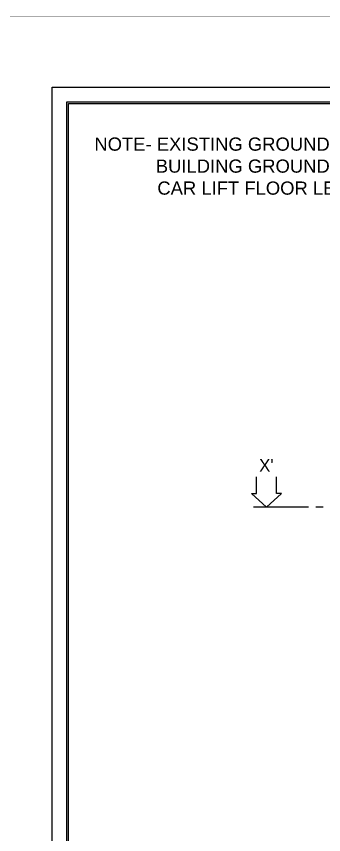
# Model space of a CAD drawing. Header units: millimetres. Extents: x -5 to 1510635, y -6 to 71285.
# Drawn here: x 832823 to 843252, y 19757 to 47525 of the extents above; entities that cross this region are included whole.
import ezdxf
from ezdxf.enums import TextEntityAlignment as Align

# ---------------------------------------------------------------- set-up
doc = ezdxf.new("R2010")
doc.units = ezdxf.units.MM
doc.header["$LTSCALE"] = 1000
doc.linetypes.add('CENTER', pattern=[2, 1.25, -0.25, 0.25, -0.25])
for name, color, linetype in [('1', 1, 'CENTER'), ('3', 3, 'Continuous'), ('MP-2', 42, 'Continuous'), ('MP-7', 7, 'Continuous'), ('MP-8', 8, 'Continuous')]:
    doc.layers.add(name, color=color, linetype=linetype)
doc.styles.add('GHD', font='OUTLINE', dxfattribs={"bigfont": 'GHD'})
doc.styles.add('H', font='arial.ttf')

msp = doc.modelspace()

# ---------------------------------------------------------------- linework, layer by layer
at = {"layer": '1'}
msp.add_line((856734.0391553725, 30872.93861450825, -6.421029768498295e-08), (841753.1102884115, 30872.93861450825, -6.421029768498295e-08), dxfattribs=at)
at = {"layer": '3'}
msp.add_line((841753.1102884115, 30872.93861450825, -6.421029768498295e-08), (840870.1105018911, 30872.93861450825, -6.421029768498295e-08), dxfattribs=at)
at = {"layer": 'MP-2'}
for p, q in [((840971.3170097879, 31335.25501198799, -6.421029768498295e-08), (840971.3170097879, 31898.41402994667, -6.421029768498295e-08)), ((841651.9007881331, 31335.24753105559, -6.421029768498295e-08), (841651.9007881331, 31898.40654901427, -6.421029768498295e-08)), ((841311.60740277, 30872.94609544065, -6.421029768498295e-08), (840803.2005750499, 31335.25501198799, -6.421029768498295e-08)), ((840803.2005750499, 31335.25501198799, -6.421029768498295e-08), (840971.3170097879, 31335.25501198799, -6.421029768498295e-08)), ((841311.60740277, 30872.94609544065, -6.421029768498295e-08), (841820.0142304898, 31335.25501198799, -6.421029768498295e-08)), ((841820.0172228712, 31335.24753105559, -6.421029768498295e-08), (841651.9007881331, 31335.24753105559, -6.421029768498295e-08))]:
    msp.add_line(p, q, dxfattribs=at)
at = {"layer": 'MP-2', "const_width": 10}
msp.add_lwpolyline([(898800.0000000251, 3.14321368932724e-08), (831600.0000000251, 3.14321368932724e-08), (831600.0000000251, 47520.00000003143), (898800.0000000251, 47520.00000003143)], close=True, dxfattribs=at)
at = {"layer": 'MP-7'}
for points in [[(834040.0000000215, 45120.00000002678), (896360.0000000237, 45120.00000003597), (896360.0000000268, 2400.000000035972), (834040.0000000283, 2400.000000026776)], [(895861.0909091189, 2898.909090940957), (834538.9090909339, 2898.909090931644), (834538.9090909272, 44621.09090912133), (895861.0909091114, 44621.09090912633)], [(834594.3434343621, 44565.65656568296), (895805.6565656811, 44565.65656569297), (895805.6565656855, 2954.34343437443), (834594.3434343695, 2954.343434364651)]]:
    msp.add_lwpolyline(points, close=True, dxfattribs=at)

# ---------------------------------------------------------------- texts
at = {"layer": '3', "style": 'GHD'}
msp.add_text("X'", height=423.3599999996148, dxfattribs=at).set_placement((841307.6901366675, 32076.29498913791, -6.421029768498295e-08), align=Align.CENTER)
at = {"layer": 'MP-8', "linetype": 'ByBlock', "insert": (835470.0195153502, 43413.85078396363), "char_height": 447.616212621238, "attachment_point": 1, "style": 'H'}
msp.add_mtext_dynamic_manual_height_columns('{\\fArial|b0|i0|c238|p34;NOTE- EXISTING GROUND LEVEL %%P0\\P            BUILDING GROUND FLOOR FINISHED LEVEL +600\\P^I  CAR LIFT FLOOR LEVEL +150}', width=29952.96773277828, gutter_width=1598.629330790136, heights=[0], dxfattribs=at)

doc.saveas('drawing.dxf')
